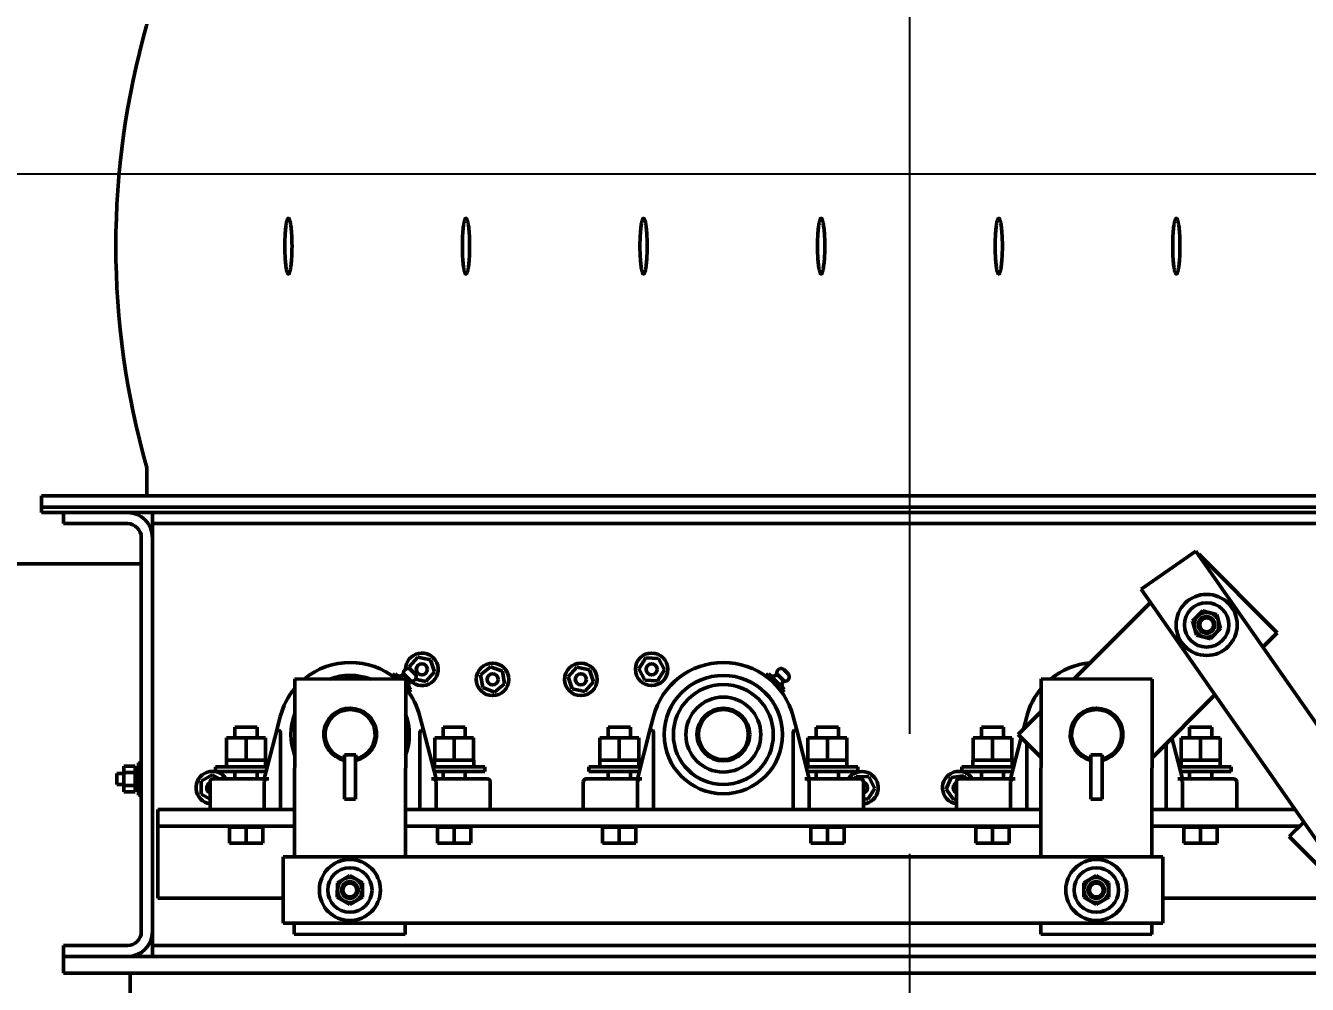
# Model space of a CAD drawing. Header units: inches. Extents: x 11 to 1621, y 11 to 1332.
# Drawn here: x 1425.15 to 1454.02, y 350.95 to 372.54 of the extents above; entities that cross this region are included whole.
import ezdxf

# ---------------------------------------------------------------- set-up
doc = ezdxf.new("R2010")
doc.units = ezdxf.units.IN
doc.header["$LTSCALE"] = 48
doc.header["$MEASUREMENT"] = 0
doc.linetypes.add('CHAIN', pattern=[0.7087, 0.4724, -0.0591, 0.1181, -0.0591])
for name, color, linetype, lineweight in [('Centerline (ANSI)', 7, 'Continuous', 25), ('Dimension (ANSI)', 7, 'Continuous', 25), ('Visible (ANSI)', 7, 'Continuous', 50)]:
    doc.layers.add(name, color=color, linetype=linetype, lineweight=lineweight)
doc.styles.add('Dimension Text', font='tahoma.ttf')
doc.dimstyles.new('ELC FT', dxfattribs={"dimscale": 48, "dimtxt": 0.12, "dimasz": 0.098425, "dimexe": 0.05, "dimexo": 0.1, "dimgap": 0.031496, "dimtad": 1, "dimdec": 5, "dimzin": 3, "dimdsep": 46, "dimlunit": 4, "dimtxsty": 'Dimension Text', "dimcen": 0.09, "dimdle": 0.5, "dimclrd": 5, "dimclre": 5, "dimclrt": 256, "dimadec": 1, "dimazin": 3, "dimtfac": 0.833333, "dimtofl": 0, "dimtmove": 0, "dimatfit": 3, "dimfxl": 0, "dimfrac": 2, "dimtolj": 1, "dimtzin": 0, "dimlwd": 25, "dimlwe": 25, "dimarcsym": 0})

# ---------------------------------------------------------------- blocks, each defined once
blk = doc.blocks.new('*D31')
at = {"layer": 'Defpoints', "color": 0, "linetype": 'Continuous', "transparency": 16777216}
for p in [(1403.697, 508.505), (1513.77, 508.505), (1479.309, 291.451)]:
    blk.add_point(p, dxfattribs=at)
at = {"layer": 'Dimension (ANSI)', "color": 5, "linetype": 'Continuous', "lineweight": 25, "transparency": 16777216}
for p, q in [((1408.497, 508.505), (1516.17, 508.505)), ((1513.77, 296.176), (1513.77, 503.781)), ((1484.109, 291.451), (1516.17, 291.451))]:
    blk.add_line(p, q, dxfattribs=at)
at = {"layer": 'Dimension (ANSI)', "color": 5, "linetype": 'Continuous', "transparency": 16777216}
for points in [[(1512.983, 503.781), (1514.558, 503.781), (1513.77, 508.505)], [(1512.983, 296.176), (1514.558, 296.176), (1513.77, 291.451)]]:
    blk.add_solid(points, dxfattribs=at)
at = {"layer": 'Dimension (ANSI)', "linetype": 'Continuous', "lineweight": 25, "transparency": 16777216, "insert": (1508.622, 399.978), "char_height": 5.76, "attachment_point": 5, "rotation": 90, "style": 'Dimension Text'}
blk.add_mtext('\\A1;18\'-1 1/16"', dxfattribs=at)
blk = doc.blocks.new('*D52')
at = {"layer": 'Defpoints', "color": 0, "linetype": 'Continuous', "transparency": 16777216}
for p in [(1341.759, 369.201), (1496.725, 369.201), (1479.309, 291.451)]:
    blk.add_point(p, dxfattribs=at)
at = {"layer": 'Dimension (ANSI)', "color": 5, "linetype": 'Continuous', "lineweight": 25, "transparency": 16777216}
for p, q in [((1346.559, 369.201), (1499.125, 369.201)), ((1496.725, 364.477), (1496.725, 348.077)), ((1496.725, 296.176), (1496.725, 312.575)), ((1484.109, 291.451), (1499.125, 291.451))]:
    blk.add_line(p, q, dxfattribs=at)
at = {"layer": 'Dimension (ANSI)', "color": 5, "linetype": 'Continuous', "transparency": 16777216}
for points in [[(1495.938, 364.477), (1497.512, 364.477), (1496.725, 369.201)], [(1495.938, 296.176), (1497.512, 296.176), (1496.725, 291.451)]]:
    blk.add_solid(points, dxfattribs=at)
at = {"layer": 'Dimension (ANSI)', "linetype": 'Continuous', "lineweight": 25, "transparency": 16777216, "insert": (1496.725, 330.326), "char_height": 5.76, "attachment_point": 5, "rotation": 90, "style": 'Dimension Text'}
blk.add_mtext('\\A1;\\fTahoma|b0|i0;6\'-5 3/4"\\P\\fTahoma|b0|i0;GRATING', dxfattribs=at)
blk = doc.blocks.new('*D57')
at = {"layer": 'Defpoints', "color": 0, "linetype": 'Continuous', "transparency": 16777216}
for p in [(1360.381, 747.451), (1479.309, 291.451), (1540.013, 291.451)]:
    blk.add_point(p, dxfattribs=at)
at = {"layer": 'Dimension (ANSI)', "color": 5, "linetype": 'Continuous', "lineweight": 25, "transparency": 16777216}
for p, q in [((1365.181, 747.451), (1542.413, 747.451)), ((1540.013, 742.727), (1540.013, 296.176)), ((1484.109, 291.451), (1542.413, 291.451))]:
    blk.add_line(p, q, dxfattribs=at)
at = {"layer": 'Dimension (ANSI)', "color": 5, "linetype": 'Continuous', "transparency": 16777216}
for points in [[(1539.226, 742.727), (1540.8, 742.727), (1540.013, 747.451)], [(1539.226, 296.176), (1540.8, 296.176), (1540.013, 291.451)]]:
    blk.add_solid(points, dxfattribs=at)
at = {"layer": 'Dimension (ANSI)', "linetype": 'Continuous', "lineweight": 25, "transparency": 16777216, "insert": (1535.49, 519.451), "char_height": 5.76, "attachment_point": 5, "rotation": 90, "style": 'Dimension Text'}
blk.add_mtext('\\A1;\\fTahoma|b0|i0;38\'-0" TOP OF GRATING', dxfattribs=at)

msp = doc.modelspace()

# ---------------------------------------------------------------- linework, layer by layer
at = {"layer": 'Centerline (ANSI)', "linetype": 'CHAIN', "ltscale": 0.952448}
msp.add_line((1445.071979, 324.190163), (1445.071979, 468.00523), dxfattribs=at)
at = {"layer": 'Visible (ANSI)'}
for p, q in [((1427.884479, 361.951101), (1427.884479, 362.576101)), ((1425.509479, 361.951101), (1425.509479, 361.701101)), ((1425.509479, 361.951101), (1464.634479, 361.951101)), ((1425.509479, 361.576101), (1425.509479, 361.701101)), ((1425.509479, 361.701101), (1464.634479, 361.701101)), ((1425.509479, 361.576101), (1426.009479, 361.576101)), ((1426.009479, 361.576101), (1427.449479, 361.576101)), ((1426.009479, 361.576101), (1426.009479, 361.326101)), ((1427.449479, 361.576101), (1428.134479, 361.576101)), ((1428.009479, 361.576101), (1428.009479, 361.326101)), ((1462.009479, 361.701101), (1428.134479, 361.701101)), ((1462.009479, 361.576101), (1428.134479, 361.576101)), ((1426.009479, 361.326101), (1427.449479, 361.326101)), ((1428.009479, 361.326101), (1428.009479, 361.016101)), ((1428.009479, 361.326101), (1462.134479, 361.326101)), ((1427.759479, 361.016101), (1427.759479, 352.136101)), ((1428.009479, 361.016101), (1428.009479, 352.136101)), ((1451.510616, 360.705984), (1450.280649, 359.847392)), ((1456.680057, 353.300556), (1451.510616, 360.705984)), ((1451.580181, 360.638012), (1451.567138, 360.625014)), ((1453.344909, 358.867212), (1451.580181, 360.638012)), ((1427.759479, 360.419851), (1388.446979, 360.419851)), ((1450.280649, 359.847392), (1455.450089, 352.441964)), ((1450.48832, 359.549895), (1448.759485, 357.826988)), ((1451.670339, 359.361953), (1451.439283, 359.131689)), ((1451.985281, 359.276985), (1451.670339, 359.361953)), ((1452.069167, 358.961752), (1451.985281, 359.276985)), ((1451.439283, 359.131689), (1451.523169, 358.816457)), ((1451.838111, 358.731488), (1452.069167, 358.961752)), ((1453.02013, 358.543546), (1453.344909, 358.867212)), ((1451.523169, 358.816457), (1451.838111, 358.731488)), ((1433.987551, 358.320182), (1433.795312, 358.104828)), ((1434.270173, 358.261375), (1433.987551, 358.320182)), ((1439.120817, 358.302383), (1438.965155, 358.059273)), ((1439.409188, 358.289131), (1439.120817, 358.302383)), ((1439.541896, 358.032768), (1439.409188, 358.289131)), ((1433.795312, 358.104828), (1433.813607, 358.049331)), ((1433.832624, 358.034509), (1433.921012, 357.94612)), ((1434.168316, 357.771859), (1434.360555, 357.987214)), ((1434.360555, 357.987214), (1434.270173, 358.261375)), ((1435.626197, 358.104969), (1435.402244, 357.922819)), ((1435.89592, 358.002095), (1435.626197, 358.104969)), ((1435.94169, 357.717072), (1435.89592, 358.002095)), ((1437.569109, 358.094107), (1437.37687, 357.878752)), ((1437.851731, 358.0353), (1437.569109, 358.094107)), ((1437.942114, 357.761138), (1437.851731, 358.0353)), ((1438.965155, 358.059273), (1439.097863, 357.802911)), ((1439.386234, 357.789658), (1439.541896, 358.032768)), ((1442.238874, 358.034509), (1442.327262, 357.94612)), ((1431.214753, 357.828246), (1431.20788, 353.826106)), ((1433.714749, 357.823952), (1431.214753, 357.828246)), ((1433.47907, 357.94612), (1433.434876, 357.901926)), ((1433.434876, 357.901926), (1433.512503, 357.8243)), ((1433.45899, 357.859784), (1433.468004, 357.868798)), ((1433.47907, 357.94612), (1433.567459, 357.857732)), ((1433.567459, 357.857732), (1433.53399, 357.824263)), ((1433.567459, 357.857732), (1433.601043, 357.824148)), ((1433.6677, 357.943781), (1433.830284, 357.781196)), ((1433.707884, 353.826106), (1433.714749, 357.823952)), ((1433.714555, 357.710636), (1433.744236, 357.680955)), ((1433.932248, 357.82098), (1434.168316, 357.771859)), ((1435.402244, 357.922819), (1435.448015, 357.637795)), ((1435.717737, 357.534922), (1435.94169, 357.717072)), ((1437.37687, 357.878752), (1437.467253, 357.604591)), ((1437.749874, 357.545784), (1437.942114, 357.761138)), ((1439.097863, 357.802911), (1439.386234, 357.789658)), ((1441.88532, 357.94612), (1441.841126, 357.901926)), ((1441.841126, 357.901926), (1441.929515, 357.813538)), ((1441.86524, 357.859784), (1441.874254, 357.868798)), ((1441.88532, 357.94612), (1441.973709, 357.857732)), ((1441.973709, 357.857732), (1441.929515, 357.813538)), ((1441.929515, 357.813538), (1442.106291, 357.636761)), ((1441.973709, 357.857732), (1442.150486, 357.680955)), ((1442.07395, 357.943781), (1442.236534, 357.781196)), ((1448.027253, 357.828246), (1448.02038, 353.826106)), ((1450.527249, 357.823952), (1448.027253, 357.828246)), ((1450.520384, 353.826106), (1450.527249, 357.823952)), ((1433.714403, 357.622399), (1433.78843, 357.548373)), ((1433.744236, 357.680955), (1433.714453, 357.651172)), ((1433.744236, 357.680955), (1433.832624, 357.592567)), ((1433.746287, 357.572486), (1433.755302, 357.581501)), ((1433.832624, 357.592567), (1433.78843, 357.548373)), ((1435.448015, 357.637795), (1435.717737, 357.534922)), ((1437.467253, 357.604591), (1437.749874, 357.545784)), ((1442.150486, 357.680955), (1442.106291, 357.636761)), ((1442.106291, 357.636761), (1442.19468, 357.548373)), ((1442.150486, 357.680955), (1442.238874, 357.592567)), ((1442.152537, 357.572486), (1442.161552, 357.581501)), ((1442.238874, 357.592567), (1442.19468, 357.548373)), ((1450.524213, 356.056188), (1451.941312, 357.468427)), ((1430.809663, 356.674082), (1430.88914, 356.982097)), ((1434.036069, 356.982097), (1434.115546, 356.674082)), ((1439.215913, 356.674082), (1439.29539, 356.982097)), ((1442.442319, 356.982097), (1442.521796, 356.674082)), ((1448.025996, 357.096014), (1447.50734, 356.579137)), ((1447.628931, 356.700311), (1447.70164, 356.982097)), ((1430.368854, 356.743601), (1429.868854, 356.743601)), ((1429.868854, 356.505851), (1429.868854, 356.743601)), ((1430.368854, 356.505851), (1430.368854, 356.743601)), ((1430.526354, 355.576101), (1430.809663, 356.674082)), ((1430.892054, 356.592195), (1430.892054, 354.888601)), ((1434.033154, 356.592195), (1434.033154, 354.888601)), ((1434.115546, 356.674082), (1434.398854, 355.576101)), ((1435.056354, 356.743601), (1434.556354, 356.743601)), ((1434.556354, 356.505851), (1434.556354, 356.743601)), ((1435.056354, 356.505851), (1435.056354, 356.743601)), ((1438.775104, 356.743601), (1438.275104, 356.743601)), ((1438.275104, 356.505851), (1438.275104, 356.743601)), ((1438.775104, 356.505851), (1438.775104, 356.743601)), ((1438.932604, 355.576101), (1439.215913, 356.674082)), ((1439.298304, 356.592195), (1439.298304, 354.888601)), ((1442.439404, 356.592195), (1442.439404, 354.888601)), ((1442.521796, 356.674082), (1442.805104, 355.576101)), ((1443.462604, 356.743601), (1442.962604, 356.743601)), ((1442.962604, 356.505851), (1442.962604, 356.743601)), ((1443.462604, 356.505851), (1443.462604, 356.743601)), ((1447.181354, 356.743601), (1446.681354, 356.743601)), ((1446.681354, 356.505851), (1446.681354, 356.743601)), ((1447.181354, 356.505851), (1447.181354, 356.743601)), ((1447.50734, 356.579137), (1448.024217, 356.060482)), ((1451.868854, 356.743601), (1451.368854, 356.743601)), ((1451.368854, 356.505851), (1451.368854, 356.743601)), ((1451.868854, 356.505851), (1451.868854, 356.743601)), ((1429.681354, 356.505851), (1430.118854, 356.505851)), ((1429.681354, 356.505851), (1429.681354, 356.001851)), ((1430.118854, 356.505851), (1430.556354, 356.505851)), ((1430.118854, 356.505851), (1430.118854, 356.001851)), ((1430.556354, 356.505851), (1430.556354, 356.001851)), ((1434.368854, 356.505851), (1434.806354, 356.505851)), ((1434.368854, 356.505851), (1434.368854, 356.001851)), ((1434.806354, 356.505851), (1435.243854, 356.505851)), ((1434.806354, 356.505851), (1434.806354, 356.001851)), ((1435.243854, 356.505851), (1435.243854, 356.001851)), ((1438.087604, 356.505851), (1438.525104, 356.505851)), ((1438.087604, 356.505851), (1438.087604, 356.001851)), ((1438.525104, 356.505851), (1438.962604, 356.505851)), ((1438.525104, 356.505851), (1438.525104, 356.001851)), ((1438.962604, 356.505851), (1438.962604, 356.001851)), ((1442.775104, 356.505851), (1443.212604, 356.505851)), ((1442.775104, 356.505851), (1442.775104, 356.001851)), ((1443.212604, 356.505851), (1443.650104, 356.505851)), ((1443.212604, 356.505851), (1443.212604, 356.001851)), ((1443.650104, 356.505851), (1443.650104, 356.001851)), ((1446.493854, 356.505851), (1446.931354, 356.505851)), ((1446.493854, 356.505851), (1446.493854, 356.001851)), ((1446.931354, 356.505851), (1447.368854, 356.505851)), ((1446.931354, 356.505851), (1446.931354, 356.001851)), ((1447.338854, 355.576101), (1447.579088, 356.507142)), ((1447.368854, 356.505851), (1447.368854, 356.001851)), ((1447.704554, 356.381244), (1447.704554, 354.888601)), ((1450.845654, 356.376527), (1450.845654, 354.888601)), ((1450.972266, 356.502704), (1451.211354, 355.576101)), ((1451.181354, 356.505851), (1451.618854, 356.505851)), ((1451.181354, 356.505851), (1451.181354, 356.001851)), ((1451.618854, 356.505851), (1452.056354, 356.505851)), ((1451.618854, 356.505851), (1451.618854, 356.001851)), ((1452.056354, 356.505851), (1452.056354, 356.001851)), ((1429.681354, 356.001851), (1429.677354, 356.001851)), ((1429.677354, 356.001851), (1429.677354, 355.850851)), ((1429.681354, 356.001851), (1429.848753, 356.001851)), ((1429.951456, 356.001851), (1429.848753, 356.001851)), ((1429.951456, 356.001851), (1430.118854, 356.001851)), ((1430.118854, 356.001851), (1430.286253, 356.001851)), ((1430.388956, 356.001851), (1430.286253, 356.001851)), ((1430.388956, 356.001851), (1430.556354, 356.001851)), ((1430.560079, 356.001851), (1430.556354, 356.001851)), ((1430.560079, 356.001851), (1430.560079, 355.850851)), ((1432.336823, 356.121066), (1432.335105, 355.121068)), ((1432.336108, 355.995982), (1432.336163, 356.027996)), ((1432.336163, 356.027996), (1432.336323, 356.121067)), ((1432.587322, 356.120636), (1432.336323, 356.121067)), ((1432.585105, 355.120638), (1432.586822, 356.120637)), ((1432.587163, 356.027565), (1432.587108, 355.995551)), ((1432.587163, 356.027565), (1432.587322, 356.120636)), ((1434.368854, 356.001851), (1434.364854, 356.001851)), ((1434.364854, 356.001851), (1434.364854, 355.850851)), ((1434.368854, 356.001851), (1434.536253, 356.001851)), ((1434.638956, 356.001851), (1434.536253, 356.001851)), ((1434.638956, 356.001851), (1434.806354, 356.001851)), ((1434.806354, 356.001851), (1434.973753, 356.001851)), ((1435.076456, 356.001851), (1434.973753, 356.001851)), ((1435.076456, 356.001851), (1435.243854, 356.001851)), ((1435.247579, 356.001851), (1435.243854, 356.001851)), ((1435.247579, 356.001851), (1435.247579, 355.850851)), ((1438.087604, 356.001851), (1438.083604, 356.001851)), ((1438.083604, 356.001851), (1438.083604, 355.850851)), ((1438.087604, 356.001851), (1438.255003, 356.001851)), ((1438.357706, 356.001851), (1438.255003, 356.001851)), ((1438.357706, 356.001851), (1438.525104, 356.001851)), ((1438.525104, 356.001851), (1438.692503, 356.001851)), ((1438.795206, 356.001851), (1438.692503, 356.001851)), ((1438.795206, 356.001851), (1438.962604, 356.001851)), ((1438.966329, 356.001851), (1438.962604, 356.001851)), ((1438.966329, 356.001851), (1438.966329, 355.850851)), ((1442.775104, 356.001851), (1442.771104, 356.001851)), ((1442.771104, 356.001851), (1442.771104, 355.850851)), ((1442.775104, 356.001851), (1442.942503, 356.001851)), ((1443.045206, 356.001851), (1442.942503, 356.001851)), ((1443.045206, 356.001851), (1443.212604, 356.001851)), ((1443.212604, 356.001851), (1443.380003, 356.001851)), ((1443.482706, 356.001851), (1443.380003, 356.001851)), ((1443.482706, 356.001851), (1443.650104, 356.001851)), ((1443.653829, 356.001851), (1443.650104, 356.001851)), ((1443.653829, 356.001851), (1443.653829, 355.850851)), ((1446.493854, 356.001851), (1446.489854, 356.001851)), ((1446.489854, 356.001851), (1446.489854, 355.850851)), ((1446.493854, 356.001851), (1446.661253, 356.001851)), ((1446.763956, 356.001851), (1446.661253, 356.001851)), ((1446.763956, 356.001851), (1446.931354, 356.001851)), ((1446.931354, 356.001851), (1447.098753, 356.001851)), ((1447.201456, 356.001851), (1447.098753, 356.001851)), ((1447.201456, 356.001851), (1447.368854, 356.001851)), ((1447.372579, 356.001851), (1447.368854, 356.001851)), ((1447.372579, 356.001851), (1447.372579, 355.850851)), ((1449.149323, 356.121066), (1449.147605, 355.121068)), ((1449.148608, 355.995982), (1449.148663, 356.027996)), ((1449.148663, 356.027996), (1449.148823, 356.121067)), ((1449.399822, 356.120636), (1449.148823, 356.121067)), ((1449.397605, 355.120638), (1449.399322, 356.120637)), ((1449.399663, 356.027565), (1449.399608, 355.995551)), ((1449.399663, 356.027565), (1449.399822, 356.120636)), ((1451.181354, 356.001851), (1451.177354, 356.001851)), ((1451.177354, 356.001851), (1451.177354, 355.850851)), ((1451.181354, 356.001851), (1451.348753, 356.001851)), ((1451.451456, 356.001851), (1451.348753, 356.001851)), ((1451.451456, 356.001851), (1451.618854, 356.001851)), ((1451.618854, 356.001851), (1451.786253, 356.001851)), ((1451.888956, 356.001851), (1451.786253, 356.001851)), ((1451.888956, 356.001851), (1452.056354, 356.001851)), ((1452.060079, 356.001851), (1452.056354, 356.001851)), ((1452.060079, 356.001851), (1452.060079, 355.850851)), ((1427.209479, 355.701101), (1427.209479, 355.451101)), ((1427.367479, 355.701101), (1427.209479, 355.701101)), ((1427.367479, 355.720439), (1427.367479, 355.864776)), ((1427.367479, 355.864776), (1427.617479, 355.864776)), ((1427.367479, 355.431763), (1427.367479, 355.720439)), ((1427.367479, 355.720439), (1427.617479, 355.720439)), ((1427.617479, 355.720439), (1427.617479, 355.864776)), ((1427.617479, 355.821601), (1427.694479, 355.821601)), ((1427.617479, 355.431763), (1427.617479, 355.720439)), ((1427.694479, 355.943101), (1427.694479, 355.209101)), ((1427.759479, 355.943101), (1427.694479, 355.943101)), ((1430.597247, 355.850851), (1429.431354, 355.850851)), ((1429.431354, 355.741851), (1429.431354, 355.850851)), ((1430.569122, 355.741851), (1429.431354, 355.741851)), ((1429.868854, 355.576101), (1429.868854, 355.741851)), ((1430.368854, 355.576101), (1430.368854, 355.741851)), ((1435.493854, 355.850851), (1434.327962, 355.850851)), ((1435.493854, 355.741851), (1434.356087, 355.741851)), ((1434.556354, 355.576101), (1434.556354, 355.741851)), ((1435.056354, 355.576101), (1435.056354, 355.741851)), ((1435.493854, 355.741851), (1435.493854, 355.850851)), ((1439.003497, 355.850851), (1437.837604, 355.850851)), ((1437.837604, 355.741851), (1437.837604, 355.850851)), ((1438.975372, 355.741851), (1437.837604, 355.741851)), ((1438.275104, 355.576101), (1438.275104, 355.741851)), ((1438.775104, 355.576101), (1438.775104, 355.741851)), ((1443.900104, 355.850851), (1442.734212, 355.850851)), ((1443.900104, 355.741851), (1442.762337, 355.741851)), ((1442.962604, 355.576101), (1442.962604, 355.741851)), ((1443.462604, 355.576101), (1443.462604, 355.741851)), ((1443.900104, 355.741851), (1443.900104, 355.850851)), ((1447.409747, 355.850851), (1446.243854, 355.850851)), ((1446.243854, 355.741851), (1446.243854, 355.850851)), ((1447.381622, 355.741851), (1446.243854, 355.741851)), ((1446.681354, 355.576101), (1446.681354, 355.741851)), ((1447.181354, 355.576101), (1447.181354, 355.741851)), ((1452.306354, 355.850851), (1451.140462, 355.850851)), ((1452.306354, 355.741851), (1451.168587, 355.741851)), ((1451.368854, 355.576101), (1451.368854, 355.741851)), ((1451.868854, 355.576101), (1451.868854, 355.741851)), ((1452.306354, 355.741851), (1452.306354, 355.850851)), ((1427.367479, 355.451101), (1427.209479, 355.451101)), ((1427.367479, 355.287426), (1427.367479, 355.431763)), ((1427.367479, 355.431763), (1427.617479, 355.431763)), ((1427.617479, 355.583901), (1427.694479, 355.583901)), ((1427.617479, 355.568301), (1427.694479, 355.568301)), ((1427.617479, 355.287426), (1427.617479, 355.431763)), ((1429.358344, 355.668944), (1429.108344, 355.524606)), ((1429.108344, 355.524606), (1429.108344, 355.235931)), ((1429.306354, 354.888601), (1429.306354, 355.513601)), ((1429.519153, 355.576101), (1429.358344, 355.668944)), ((1429.368854, 355.576101), (1430.60471, 355.576101)), ((1430.526354, 355.513601), (1430.526354, 354.888601)), ((1430.629875, 355.576101), (1430.60471, 355.576101)), ((1434.320499, 355.576101), (1434.295334, 355.576101)), ((1434.320499, 355.576101), (1435.556354, 355.576101)), ((1434.398854, 355.513601), (1434.398854, 354.888601)), ((1435.618854, 355.513601), (1435.618854, 354.888601)), ((1437.712604, 354.888601), (1437.712604, 355.513601)), ((1437.775104, 355.576101), (1439.01096, 355.576101)), ((1438.932604, 355.513601), (1438.932604, 354.888601)), ((1439.036125, 355.576101), (1439.01096, 355.576101)), ((1442.726749, 355.576101), (1442.701584, 355.576101)), ((1442.726749, 355.576101), (1443.962604, 355.576101)), ((1442.805104, 355.513601), (1442.805104, 354.888601)), ((1443.857282, 355.634482), (1443.819901, 355.576101)), ((1444.145652, 355.621229), (1443.857282, 355.634482)), ((1444.025104, 355.513601), (1444.025104, 354.888601)), ((1444.278361, 355.364866), (1444.145652, 355.621229)), ((1445.999168, 355.612347), (1445.88402, 355.347632)), ((1446.285992, 355.644984), (1445.999168, 355.612347)), ((1446.118854, 354.888601), (1446.118854, 355.513601)), ((1446.181354, 355.576101), (1447.41721, 355.576101)), ((1446.336947, 355.576101), (1446.285992, 355.644984)), ((1447.338854, 355.513601), (1447.338854, 354.888601)), ((1447.442375, 355.576101), (1447.41721, 355.576101)), ((1451.132999, 355.576101), (1451.107834, 355.576101)), ((1451.132999, 355.576101), (1452.368854, 355.576101)), ((1451.211354, 355.513601), (1451.211354, 354.888601)), ((1452.431354, 355.513601), (1452.431354, 354.888601)), ((1427.367479, 355.287426), (1427.617479, 355.287426)), ((1427.617479, 355.330601), (1427.694479, 355.330601)), ((1427.759479, 355.209101), (1427.694479, 355.209101)), ((1429.108344, 355.235931), (1429.306354, 355.12161)), ((1432.335105, 355.121068), (1432.585105, 355.120638)), ((1444.025104, 355.126241), (1444.122698, 355.121756)), ((1444.122698, 355.121756), (1444.278361, 355.364866)), ((1445.88402, 355.347632), (1446.055696, 355.115553)), ((1446.055696, 355.115553), (1446.118854, 355.12274)), ((1449.147605, 355.121068), (1449.397605, 355.120638)), ((1428.134479, 354.888601), (1431.209705, 354.888601)), ((1428.134479, 354.513601), (1428.134479, 354.888601)), ((1433.709708, 354.888601), (1448.022205, 354.888601)), ((1450.522208, 354.888601), (1453.742187, 354.888601)), ((1453.941115, 354.603629), (1453.615491, 354.278004)), ((1428.134479, 352.888601), (1428.134479, 354.513601)), ((1428.134479, 354.513601), (1431.209061, 354.513601)), ((1430.118854, 354.493601), (1429.743854, 354.493601)), ((1429.743854, 354.129601), (1429.743854, 354.493601)), ((1429.868854, 354.493601), (1429.868854, 354.513601)), ((1430.493854, 354.493601), (1430.118854, 354.493601)), ((1430.118854, 354.129601), (1430.118854, 354.493601)), ((1430.368854, 354.493601), (1430.368854, 354.513601)), ((1430.493854, 354.129601), (1430.493854, 354.493601)), ((1433.709064, 354.513601), (1448.021561, 354.513601)), ((1434.806354, 354.493601), (1434.431354, 354.493601)), ((1434.431354, 354.129601), (1434.431354, 354.493601)), ((1434.556354, 354.493601), (1434.556354, 354.513601)), ((1435.181354, 354.493601), (1434.806354, 354.493601)), ((1434.806354, 354.129601), (1434.806354, 354.493601)), ((1435.056354, 354.493601), (1435.056354, 354.513601)), ((1435.181354, 354.129601), (1435.181354, 354.493601)), ((1438.525104, 354.493601), (1438.150104, 354.493601)), ((1438.150104, 354.129601), (1438.150104, 354.493601)), ((1438.275104, 354.493601), (1438.275104, 354.513601)), ((1438.900104, 354.493601), (1438.525104, 354.493601)), ((1438.525104, 354.129601), (1438.525104, 354.493601)), ((1438.775104, 354.493601), (1438.775104, 354.513601)), ((1438.900104, 354.129601), (1438.900104, 354.493601)), ((1443.212604, 354.493601), (1442.837604, 354.493601)), ((1442.837604, 354.129601), (1442.837604, 354.493601)), ((1442.962604, 354.493601), (1442.962604, 354.513601)), ((1443.587604, 354.493601), (1443.212604, 354.493601)), ((1443.212604, 354.129601), (1443.212604, 354.493601)), ((1443.462604, 354.493601), (1443.462604, 354.513601)), ((1443.587604, 354.129601), (1443.587604, 354.493601)), ((1446.931354, 354.493601), (1446.556354, 354.493601)), ((1446.556354, 354.129601), (1446.556354, 354.493601)), ((1446.681354, 354.493601), (1446.681354, 354.513601)), ((1447.306354, 354.493601), (1446.931354, 354.493601)), ((1446.931354, 354.129601), (1446.931354, 354.493601)), ((1447.181354, 354.493601), (1447.181354, 354.513601)), ((1447.306354, 354.129601), (1447.306354, 354.493601)), ((1450.521564, 354.513601), (1453.851088, 354.513601)), ((1451.618854, 354.493601), (1451.243854, 354.493601)), ((1451.243854, 354.129601), (1451.243854, 354.493601)), ((1451.368854, 354.493601), (1451.368854, 354.513601)), ((1451.993854, 354.493601), (1451.618854, 354.493601)), ((1451.618854, 354.129601), (1451.618854, 354.493601)), ((1451.868854, 354.493601), (1451.868854, 354.513601)), ((1451.993854, 354.129601), (1451.993854, 354.493601)), ((1453.615491, 354.278004), (1455.383257, 352.510237)), ((1430.118854, 354.129601), (1429.743854, 354.129601)), ((1430.493854, 354.129601), (1430.118854, 354.129601)), ((1434.806354, 354.129601), (1434.431354, 354.129601)), ((1435.181354, 354.129601), (1434.806354, 354.129601)), ((1438.525104, 354.129601), (1438.150104, 354.129601)), ((1438.900104, 354.129601), (1438.525104, 354.129601)), ((1443.212604, 354.129601), (1442.837604, 354.129601)), ((1443.587604, 354.129601), (1443.212604, 354.129601)), ((1446.931354, 354.129601), (1446.556354, 354.129601)), ((1447.306354, 354.129601), (1446.931354, 354.129601)), ((1451.618854, 354.129601), (1451.243854, 354.129601)), ((1451.993854, 354.129601), (1451.618854, 354.129601)), ((1430.956594, 353.826106), (1450.769094, 353.826106)), ((1430.956594, 352.326106), (1430.956594, 353.826106)), ((1450.769094, 353.826106), (1450.769094, 352.326106)), ((1432.457154, 353.402309), (1432.174374, 353.239692)), ((1432.739373, 353.238722), (1432.457154, 353.402309)), ((1449.269654, 353.402309), (1448.986874, 353.239692)), ((1449.551873, 353.238722), (1449.269654, 353.402309)), ((1432.174374, 353.239692), (1432.173814, 352.91349)), ((1432.738813, 352.91252), (1432.739373, 353.238722)), ((1448.986874, 353.239692), (1448.986314, 352.91349)), ((1449.551313, 352.91252), (1449.551873, 353.238722)), ((1428.134479, 352.888601), (1430.956594, 352.888601)), ((1432.173814, 352.91349), (1432.456033, 352.749904)), ((1432.456033, 352.749904), (1432.738813, 352.91252)), ((1448.986314, 352.91349), (1449.268533, 352.749904)), ((1449.268533, 352.749904), (1449.551313, 352.91252)), ((1450.769094, 352.888601), (1455.004893, 352.888601)), ((1450.769094, 352.326106), (1430.956594, 352.326106)), ((1431.205304, 352.326106), (1431.204878, 352.078254)), ((1433.704874, 352.073961), (1433.705307, 352.326106)), ((1448.017804, 352.326106), (1448.017378, 352.078254)), ((1450.517374, 352.073961), (1450.517807, 352.326106)), ((1428.009479, 352.136101), (1428.009479, 351.826101)), ((1431.204878, 352.078254), (1433.704874, 352.073961)), ((1448.017378, 352.078254), (1450.517374, 352.073961)), ((1427.449479, 351.826101), (1426.009479, 351.826101)), ((1426.009479, 351.576101), (1426.009479, 351.826101)), ((1428.009479, 351.576101), (1428.009479, 351.826101)), ((1462.134479, 351.826101), (1428.009479, 351.826101)), ((1426.009479, 351.201101), (1426.009479, 351.576101)), ((1427.449479, 351.576101), (1426.009479, 351.576101)), ((1427.449479, 351.576101), (1428.009479, 351.576101)), ((1462.134479, 351.576101), (1428.009479, 351.576101)), ((1426.050979, 351.201101), (1426.009479, 351.201101)), ((1426.050979, 351.201101), (1464.092979, 351.201101)), ((1427.509479, 351.201101), (1427.509479, 347.600298))]:
    msp.add_line(p, q, dxfattribs=at)
for centre, radius in [((1451.754225, 359.046721), 0.6875), ((1451.754225, 359.046721), 0.5), ((1451.754225, 359.046721), 0.278091), ((1451.754225, 359.046721), 0.1875), ((1451.754225, 359.046721), 0.15625), ((1439.253526, 358.046021), 0.367), ((1434.077933, 358.046021), 0.125), ((1435.671967, 357.819945), 0.367), ((1437.659492, 357.819945), 0.367), ((1439.253526, 358.046021), 0.125), ((1435.671967, 357.819945), 0.125), ((1437.659492, 357.819945), 0.125), ((1440.868854, 356.576101), 1.3328), ((1440.868854, 356.576101), 1.125), ((1440.868854, 356.576101), 0.84375), ((1440.868854, 356.576101), 0.59375), ((1440.868854, 356.576101), 0.5625), ((1432.456594, 353.076106), 0.6875), ((1449.269094, 353.076106), 0.6875), ((1432.456594, 353.076106), 0.5), ((1449.269094, 353.076106), 0.5), ((1432.456594, 353.076106), 0.278091), ((1432.456594, 353.076106), 0.1875), ((1432.456594, 353.076106), 0.15625), ((1449.269094, 353.076106), 0.278091), ((1449.269094, 353.076106), 0.1875), ((1449.269094, 353.076106), 0.15625)]:
    msp.add_circle(centre, radius, dxfattribs=at)
for centre, radius, start, end in [((1445.311189, 367.576101), 18.125, 164.0992026, 195.9007974), ((1427.759479, 372.576101), 0.125, 344.0992026, 0), ((1427.759479, 362.576101), 0.125, 0, 15.9007974), ((1427.449479, 361.016101), 0.56, 0, 90), ((1427.449479, 361.016101), 0.31, 0, 90), ((1434.077933, 358.046021), 0.367, 226.7292374, 179.6856606), ((1432.462604, 356.576101), 1.625, 50.1864637, 129.6167382), ((1433.763327, 357.965212), 0.098, 45, 192.6320245), ((1440.868854, 356.576101), 1.625, 14.4682797, 165.5317203), ((1442.169577, 357.965212), 0.098, 45, 192.6320245), ((1449.275104, 356.576101), 1.625, 95.1864637, 129.6167382), ((1432.462604, 356.576101), 1.3328, 69.5993246, 110.2038773), ((1433.577, 357.996683), 0.105, 225, 329.7462316), ((1433.883187, 357.690497), 0.105, 120.2537684, 225), ((1433.851716, 357.876824), 0.098, 257.3679755, 45), ((1441.98325, 357.996683), 0.105, 225, 329.7462316), ((1442.289437, 357.690497), 0.105, 120.2537684, 225), ((1442.257966, 357.876824), 0.098, 257.3679755, 45), ((1432.462604, 356.576101), 1.625, 140.1864637, 165.5317203), ((1432.462604, 356.576101), 1.625, 14.4682797, 39.6167382), ((1449.275104, 356.576101), 1.625, 140.1864637, 165.5317203), ((1432.462604, 356.576101), 0.594, 282.0496054, 257.7535965), ((1432.462604, 356.576101), 0.59375, 282.1041582, 257.6990437), ((1432.462604, 356.576101), 0.5625, 282.7934305, 257.0097714), ((1449.275104, 356.576101), 0.594, 282.0496054, 257.7535965), ((1449.275104, 356.576101), 0.59375, 282.1041582, 257.6990437), ((1449.275104, 356.576101), 0.5625, 282.7934305, 257.0097714), ((1432.462604, 356.576101), 1.3328, 159.5993246, 200.2038773), ((1432.462604, 356.576101), 1.3328, 339.5993246, 20.2038773), ((1429.358344, 355.380269), 0.367, 32.2492092, 261.8560095), ((1443.98999, 355.378119), 0.367, 275.4904804, 147.3530504), ((1446.170844, 355.380269), 0.367, 32.249217, 261.8560095), ((1429.358344, 355.380269), 0.125, 114.5771159, 245.4228841), ((1429.368854, 355.513601), 0.0625, 90, 180), ((1435.556354, 355.513601), 0.0625, 0, 90), ((1437.775104, 355.513601), 0.0625, 90, 180), ((1443.962604, 355.513601), 0.0625, 0, 90), ((1443.98999, 355.378119), 0.125, 286.3149751, 73.6850249), ((1446.170844, 355.380269), 0.125, 114.5771159, 245.4228841), ((1446.181354, 355.513601), 0.0625, 90, 180), ((1452.368854, 355.513601), 0.0625, 0, 90), ((1427.449479, 352.136101), 0.31, 270, 0), ((1427.449479, 352.136101), 0.56, 270, 0)]:
    msp.add_arc(centre, radius, start, end, dxfattribs=at)
for centre, major_axis, ratio, start_param, end_param in [((1430.870181, 356.658466), (0.060518, -0.015615), 0.098673637, 1.570796327, 3.141592667), ((1430.791826, 356.354795), (0.079896, 0.309643), 0.195444332, 5.634928871, 6.283185307), ((1434.133383, 356.354795), (-0.079896, 0.309643), 0.195444332, 0, 0.648256437), ((1434.055028, 356.658466), (0.060518, 0.015615), 0.098673637, 0, 1.570796327), ((1439.276431, 356.658466), (0.060518, -0.015615), 0.098673637, 1.570796327, 3.141592658), ((1439.198076, 356.354795), (0.079896, 0.309643), 0.195444332, 5.634928871, 6.283185307), ((1442.539633, 356.354795), (-0.079896, 0.309643), 0.195444332, 0, 0.648256437), ((1442.461278, 356.658466), (0.060518, 0.015615), 0.098673637, 0, 1.570796327), ((1430.60471, 355.513601), (-0.078355, 0), 0.797648346, 4.71238898, 6.283185307), ((1434.320499, 355.513601), (0.078355, 0), 0.797648346, 0, 1.570796327), ((1439.01096, 355.513601), (-0.078355, 0), 0.797648346, 4.71238898, 6.283185307), ((1442.726749, 355.513601), (0.078355, 0), 0.797648346, 0, 1.570796327), ((1447.41721, 355.513601), (-0.078355, 0), 0.797648346, 4.71238898, 6.283185307), ((1451.132999, 355.513601), (0.078355, 0), 0.797648346, 0, 1.570796327)]:
    msp.add_ellipse(centre, major_axis=major_axis, ratio=ratio, start_param=start_param, end_param=end_param, dxfattribs=at)
for points in [[(1431.15339, 367.576101), (1431.15339, 367.480893), (1431.150701, 367.376719), (1431.139762, 367.222642), (1431.135018, 367.171792), (1431.124925, 367.09793), (1431.121077, 367.073747), (1431.113893, 367.038301), (1431.111262, 367.02663), (1431.105162, 367.003632), (1431.101751, 366.992289), (1431.095497, 366.97681), (1431.093347, 366.971997), (1431.08829, 366.962906), (1431.085421, 366.958608), (1431.080589, 366.954128), (1431.079027, 366.952935), (1431.075621, 366.951244), (1431.073769, 366.950764), (1431.07019, 366.950764), (1431.068338, 366.951244), (1431.064932, 366.952935), (1431.06337, 366.954128), (1431.058538, 366.958608), (1431.055669, 366.962906), (1431.050612, 366.971997), (1431.048462, 366.97681), (1431.042208, 366.992289), (1431.038797, 367.003632), (1431.032697, 367.02663), (1431.030066, 367.038301), (1431.022882, 367.073747), (1431.019034, 367.09793), (1431.008941, 367.171792), (1431.004197, 367.222642), (1430.993258, 367.376719), (1430.990569, 367.480893), (1430.990569, 367.671308), (1430.993258, 367.775483), (1431.004197, 367.92956), (1431.008941, 367.980409), (1431.019034, 368.054272), (1431.022882, 368.078455), (1431.030066, 368.113901), (1431.032697, 368.125571), (1431.038797, 368.148569), (1431.042208, 368.159913), (1431.048462, 368.175392), (1431.050612, 368.180205), (1431.055669, 368.189296), (1431.058538, 368.193594), (1431.06337, 368.198074), (1431.064932, 368.199267), (1431.068338, 368.200958), (1431.07019, 368.201437), (1431.073769, 368.201437), (1431.075621, 368.200958), (1431.079027, 368.199267), (1431.080589, 368.198074), (1431.085421, 368.193594), (1431.08829, 368.189296), (1431.093347, 368.180205), (1431.095497, 368.175392), (1431.101751, 368.159913), (1431.105162, 368.148569), (1431.111262, 368.125571), (1431.113893, 368.113901), (1431.121077, 368.078455), (1431.124925, 368.054272), (1431.135018, 367.980409), (1431.139762, 367.92956), (1431.150701, 367.775483), (1431.15339, 367.671308), (1431.15339, 367.576101)], [(1435.15339, 367.576101), (1435.15339, 367.480893), (1435.150701, 367.376719), (1435.139762, 367.222642), (1435.135018, 367.171792), (1435.124925, 367.09793), (1435.121077, 367.073747), (1435.113893, 367.038301), (1435.111262, 367.02663), (1435.105162, 367.003632), (1435.101751, 366.992289), (1435.095497, 366.97681), (1435.093347, 366.971997), (1435.08829, 366.962906), (1435.085421, 366.958608), (1435.080589, 366.954128), (1435.079027, 366.952935), (1435.075621, 366.951244), (1435.073769, 366.950764), (1435.07019, 366.950764), (1435.068338, 366.951244), (1435.064932, 366.952935), (1435.06337, 366.954128), (1435.058538, 366.958608), (1435.055669, 366.962906), (1435.050612, 366.971997), (1435.048462, 366.97681), (1435.042208, 366.992289), (1435.038797, 367.003632), (1435.032697, 367.02663), (1435.030066, 367.038301), (1435.022882, 367.073747), (1435.019034, 367.09793), (1435.008941, 367.171792), (1435.004197, 367.222642), (1434.993258, 367.376719), (1434.990569, 367.480893), (1434.990569, 367.671308), (1434.993258, 367.775483), (1435.004197, 367.92956), (1435.008941, 367.980409), (1435.019034, 368.054272), (1435.022882, 368.078455), (1435.030066, 368.113901), (1435.032697, 368.125571), (1435.038797, 368.148569), (1435.042208, 368.159913), (1435.048462, 368.175392), (1435.050612, 368.180205), (1435.055669, 368.189296), (1435.058538, 368.193594), (1435.06337, 368.198074), (1435.064932, 368.199267), (1435.068338, 368.200958), (1435.07019, 368.201437), (1435.073769, 368.201437), (1435.075621, 368.200958), (1435.079027, 368.199267), (1435.080589, 368.198074), (1435.085421, 368.193594), (1435.08829, 368.189296), (1435.093347, 368.180205), (1435.095497, 368.175392), (1435.101751, 368.159913), (1435.105162, 368.148569), (1435.111262, 368.125571), (1435.113893, 368.113901), (1435.121077, 368.078455), (1435.124925, 368.054272), (1435.135018, 367.980409), (1435.139762, 367.92956), (1435.150701, 367.775483), (1435.15339, 367.671308), (1435.15339, 367.576101)], [(1439.15339, 367.576101), (1439.15339, 367.480893), (1439.150701, 367.376719), (1439.139762, 367.222642), (1439.135018, 367.171792), (1439.124925, 367.09793), (1439.121077, 367.073747), (1439.113893, 367.038301), (1439.111262, 367.02663), (1439.105162, 367.003632), (1439.101751, 366.992289), (1439.095497, 366.97681), (1439.093347, 366.971997), (1439.08829, 366.962906), (1439.085421, 366.958608), (1439.080589, 366.954128), (1439.079027, 366.952935), (1439.075621, 366.951244), (1439.073769, 366.950764), (1439.07019, 366.950764), (1439.068338, 366.951244), (1439.064932, 366.952935), (1439.06337, 366.954128), (1439.058538, 366.958608), (1439.055669, 366.962906), (1439.050612, 366.971997), (1439.048462, 366.97681), (1439.042208, 366.992289), (1439.038797, 367.003632), (1439.032697, 367.02663), (1439.030066, 367.038301), (1439.022882, 367.073747), (1439.019034, 367.09793), (1439.008941, 367.171792), (1439.004197, 367.222642), (1438.993258, 367.376719), (1438.990569, 367.480893), (1438.990569, 367.671308), (1438.993258, 367.775483), (1439.004197, 367.92956), (1439.008941, 367.980409), (1439.019034, 368.054272), (1439.022882, 368.078455), (1439.030066, 368.113901), (1439.032697, 368.125571), (1439.038797, 368.148569), (1439.042208, 368.159913), (1439.048462, 368.175392), (1439.050612, 368.180205), (1439.055669, 368.189296), (1439.058538, 368.193594), (1439.06337, 368.198074), (1439.064932, 368.199267), (1439.068338, 368.200958), (1439.07019, 368.201437), (1439.073769, 368.201437), (1439.075621, 368.200958), (1439.079027, 368.199267), (1439.080589, 368.198074), (1439.085421, 368.193594), (1439.08829, 368.189296), (1439.093347, 368.180205), (1439.095497, 368.175392), (1439.101751, 368.159913), (1439.105162, 368.148569), (1439.111262, 368.125571), (1439.113893, 368.113901), (1439.121077, 368.078455), (1439.124925, 368.054272), (1439.135018, 367.980409), (1439.139762, 367.92956), (1439.150701, 367.775483), (1439.15339, 367.671308), (1439.15339, 367.576101)], [(1443.15339, 367.576101), (1443.15339, 367.480893), (1443.150701, 367.376719), (1443.139762, 367.222642), (1443.135018, 367.171792), (1443.124925, 367.09793), (1443.121077, 367.073747), (1443.113893, 367.038301), (1443.111262, 367.02663), (1443.105162, 367.003632), (1443.101751, 366.992289), (1443.095497, 366.97681), (1443.093347, 366.971997), (1443.08829, 366.962906), (1443.085421, 366.958608), (1443.080589, 366.954128), (1443.079027, 366.952935), (1443.075621, 366.951244), (1443.073769, 366.950764), (1443.07019, 366.950764), (1443.068338, 366.951244), (1443.064932, 366.952935), (1443.06337, 366.954128), (1443.058538, 366.958608), (1443.055669, 366.962906), (1443.050612, 366.971997), (1443.048462, 366.97681), (1443.042208, 366.992289), (1443.038797, 367.003632), (1443.032697, 367.02663), (1443.030066, 367.038301), (1443.022882, 367.073747), (1443.019034, 367.09793), (1443.008941, 367.171792), (1443.004197, 367.222642), (1442.993258, 367.376719), (1442.990569, 367.480893), (1442.990569, 367.671308), (1442.993258, 367.775483), (1443.004197, 367.92956), (1443.008941, 367.980409), (1443.019034, 368.054272), (1443.022882, 368.078455), (1443.030066, 368.113901), (1443.032697, 368.125571), (1443.038797, 368.148569), (1443.042208, 368.159913), (1443.048462, 368.175392), (1443.050612, 368.180205), (1443.055669, 368.189296), (1443.058538, 368.193594), (1443.06337, 368.198074), (1443.064932, 368.199267), (1443.068338, 368.200958), (1443.07019, 368.201437), (1443.073769, 368.201437), (1443.075621, 368.200958), (1443.079027, 368.199267), (1443.080589, 368.198074), (1443.085421, 368.193594), (1443.08829, 368.189296), (1443.093347, 368.180205), (1443.095497, 368.175392), (1443.101751, 368.159913), (1443.105162, 368.148569), (1443.111262, 368.125571), (1443.113893, 368.113901), (1443.121077, 368.078455), (1443.124925, 368.054272), (1443.135018, 367.980409), (1443.139762, 367.92956), (1443.150701, 367.775483), (1443.15339, 367.671308), (1443.15339, 367.576101)], [(1447.15339, 367.576101), (1447.15339, 367.480893), (1447.150701, 367.376719), (1447.139762, 367.222642), (1447.135018, 367.171792), (1447.124925, 367.09793), (1447.121077, 367.073747), (1447.113893, 367.038301), (1447.111262, 367.02663), (1447.105162, 367.003632), (1447.101751, 366.992289), (1447.095497, 366.97681), (1447.093347, 366.971997), (1447.08829, 366.962906), (1447.085421, 366.958608), (1447.080589, 366.954128), (1447.079027, 366.952935), (1447.075621, 366.951244), (1447.073769, 366.950764), (1447.07019, 366.950764), (1447.068338, 366.951244), (1447.064932, 366.952935), (1447.06337, 366.954128), (1447.058538, 366.958608), (1447.055669, 366.962906), (1447.050612, 366.971997), (1447.048462, 366.97681), (1447.042208, 366.992289), (1447.038797, 367.003632), (1447.032697, 367.02663), (1447.030066, 367.038301), (1447.022882, 367.073747), (1447.019034, 367.09793), (1447.008941, 367.171792), (1447.004197, 367.222642), (1446.993258, 367.376719), (1446.990569, 367.480893), (1446.990569, 367.671308), (1446.993258, 367.775483), (1447.004197, 367.92956), (1447.008941, 367.980409), (1447.019034, 368.054272), (1447.022882, 368.078455), (1447.030066, 368.113901), (1447.032697, 368.125571), (1447.038797, 368.148569), (1447.042208, 368.159913), (1447.048462, 368.175392), (1447.050612, 368.180205), (1447.055669, 368.189296), (1447.058538, 368.193594), (1447.06337, 368.198074), (1447.064932, 368.199267), (1447.068338, 368.200958), (1447.07019, 368.201437), (1447.073769, 368.201437), (1447.075621, 368.200958), (1447.079027, 368.199267), (1447.080589, 368.198074), (1447.085421, 368.193594), (1447.08829, 368.189296), (1447.093347, 368.180205), (1447.095497, 368.175392), (1447.101751, 368.159913), (1447.105162, 368.148569), (1447.111262, 368.125571), (1447.113893, 368.113901), (1447.121077, 368.078455), (1447.124925, 368.054272), (1447.135018, 367.980409), (1447.139762, 367.92956), (1447.150701, 367.775483), (1447.15339, 367.671308), (1447.15339, 367.576101)], [(1451.15339, 367.576101), (1451.15339, 367.480893), (1451.150701, 367.376719), (1451.139762, 367.222642), (1451.135018, 367.171792), (1451.124925, 367.09793), (1451.121077, 367.073747), (1451.113893, 367.038301), (1451.111262, 367.02663), (1451.105162, 367.003632), (1451.101751, 366.992289), (1451.095497, 366.97681), (1451.093347, 366.971997), (1451.08829, 366.962906), (1451.085421, 366.958608), (1451.080589, 366.954128), (1451.079027, 366.952935), (1451.075621, 366.951244), (1451.073769, 366.950764), (1451.07019, 366.950764), (1451.068338, 366.951244), (1451.064932, 366.952935), (1451.06337, 366.954128), (1451.058538, 366.958608), (1451.055669, 366.962906), (1451.050612, 366.971997), (1451.048462, 366.97681), (1451.042208, 366.992289), (1451.038797, 367.003632), (1451.032697, 367.02663), (1451.030066, 367.038301), (1451.022882, 367.073747), (1451.019034, 367.09793), (1451.008941, 367.171792), (1451.004197, 367.222642), (1450.993258, 367.376719), (1450.990569, 367.480893), (1450.990569, 367.671308), (1450.993258, 367.775483), (1451.004197, 367.92956), (1451.008941, 367.980409), (1451.019034, 368.054272), (1451.022882, 368.078455), (1451.030066, 368.113901), (1451.032697, 368.125571), (1451.038797, 368.148569), (1451.042208, 368.159913), (1451.048462, 368.175392), (1451.050612, 368.180205), (1451.055669, 368.189296), (1451.058538, 368.193594), (1451.06337, 368.198074), (1451.064932, 368.199267), (1451.068338, 368.200958), (1451.07019, 368.201437), (1451.073769, 368.201437), (1451.075621, 368.200958), (1451.079027, 368.199267), (1451.080589, 368.198074), (1451.085421, 368.193594), (1451.08829, 368.189296), (1451.093347, 368.180205), (1451.095497, 368.175392), (1451.101751, 368.159913), (1451.105162, 368.148569), (1451.111262, 368.125571), (1451.113893, 368.113901), (1451.121077, 368.078455), (1451.124925, 368.054272), (1451.135018, 367.980409), (1451.139762, 367.92956), (1451.150701, 367.775483), (1451.15339, 367.671308), (1451.15339, 367.576101)]]:
    msp.add_open_spline(points, degree=3, knots=[0, 0, 0, 0, 0.725481219, 0.725481219, 1.088221829, 1.088221829, 1.269592134, 1.269592134, 1.360277286, 1.360277286, 1.450962439, 1.450962439, 1.487549455, 1.487549455, 1.524136472, 1.524136472, 1.537772117, 1.537772117, 1.551407761, 1.551407761, 1.565043406, 1.565043406, 1.578679051, 1.578679051, 1.615266067, 1.615266067, 1.651853084, 1.651853084, 1.742538236, 1.742538236, 1.833223389, 1.833223389, 2.014593694, 2.014593694, 2.377334303, 2.377334303, 3.102815523, 3.102815523, 3.828296742, 3.828296742, 4.191037352, 4.191037352, 4.372407656, 4.372407656, 4.463092809, 4.463092809, 4.553777961, 4.553777961, 4.590364978, 4.590364978, 4.626951995, 4.626951995, 4.640587639, 4.640587639, 4.654223284, 4.654223284, 4.667858929, 4.667858929, 4.681494573, 4.681494573, 4.71808159, 4.71808159, 4.754668607, 4.754668607, 4.845353759, 4.845353759, 4.936038912, 4.936038912, 5.117409216, 5.117409216, 5.480149826, 5.480149826, 6.205631045, 6.205631045, 6.205631045, 6.205631045], dxfattribs=at)
for points in [[(1432.336609, 355.995874), (1432.336442, 355.99591), (1432.336275, 355.995946), (1432.336108, 355.995982)], [(1432.587108, 355.995551), (1432.586941, 355.995516), (1432.586774, 355.99548), (1432.586607, 355.995445)], [(1449.149109, 355.995874), (1449.148942, 355.99591), (1449.148775, 355.995946), (1449.148608, 355.995982)], [(1449.399608, 355.995551), (1449.399441, 355.995516), (1449.399274, 355.99548), (1449.399107, 355.995445)]]:
    msp.add_open_spline(points, degree=3, dxfattribs=at)

# ---------------------------------------------------------------- dimensions: what is measured, and where the dimension line sits
at = {"layer": 'Dimension (ANSI)', "color": 5, "linetype": 'Continuous', "lineweight": 25, "true_color": 0x0000ff}
for base, p1, p2, angle, text, override, picture, middle in [((1540.012937, 291.451101), (1360.380638, 747.451101), (1479.309314, 291.451101), 90, '\\fTahoma|b0|i0;<> TOP OF GRATING', {"dimgap": 0.031496, "dimdec": 5, "dimlfac": 1, "dimtol": 0, "dimlim": 0, "dimtp": 0, "dimtm": 0, "dimtdec": 2, "dimatfit": 1}, '*D57', (1540.012937, 519.451101)), ((1496.724989, 369.201101), (1479.309314, 291.451101), (1341.759479, 369.201101), 270, '\\fTahoma|b0|i0;<>\\P\\fTahoma|b0|i0;GRATING', {"dimgap": 0.031496, "dimtad": 0, "dimdec": 5, "dimlfac": 1, "dimtol": 0, "dimlim": 0, "dimtp": 0, "dimtm": 0, "dimtdec": 2, "dimatfit": 1, "dimtvp": 0}, '*D52', (1496.724989, 330.326101))]:
    dim = msp.add_linear_dim(base=base, p1=p1, p2=p2, angle=angle, text=text, dimstyle='ELC FT', override=override, dxfattribs=at)
    dim.commit()
    dim.dimension.update_dxf_attribs({"geometry": picture, "text_midpoint": middle, "dimtype": 160})
dim = msp.add_linear_dim(base=(1513.770119, 508.50523), p1=(1479.309314, 291.451101), p2=(1403.696979, 508.50523), angle=270, dimstyle='ELC FT', override={"dimgap": 0.031496, "dimdec": 5, "dimlfac": 1, "dimtol": 0, "dimlim": 0, "dimtp": 0, "dimtm": 0, "dimtdec": 2, "dimatfit": 1}, dxfattribs=at)
dim.commit()
dim.dimension.update_dxf_attribs({"geometry": '*D31', "text_midpoint": (1513.770119, 399.978166), "dimtype": 160})

doc.saveas('drawing.dxf')
